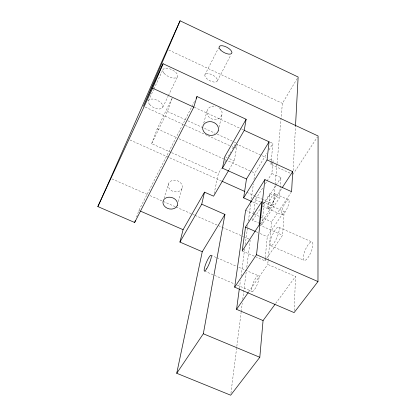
<?xml version="1.0" encoding="UTF-8"?>
<svg xmlns="http://www.w3.org/2000/svg" width="416" height="416" viewBox="0 0 416 416"><rect width="100%" height="100%" fill="white"/><g stroke="black" fill="none" stroke-linecap="round" stroke-linejoin="round"><path stroke-width="0.31" stroke-dasharray="2.08 1.56" d="M294.185 310.674L295.532 276.5L267.753 264.399L268.039 261.175M293.119 170.581L295.506 126.053M266.796 258.196L282.584 235.238L284.17 211.494L263.037 202.036M260.26 223.704L262.002 224.479L279.391 197.98L280.982 177.606L271.846 173.456L272.844 163.285M268.096 260.53L271.554 221.837L291.242 192.228M260.432 224.094L273.4 204.272L276.973 164.164M277.03 163.514L282.386 103.35L297.476 78.109M242.211 250.942L264.961 260.863L265.205 258.32M265.262 257.681L267.259 236.678L284.17 211.494M262.486 206.289L268.372 208.915L269.864 193.695L279.391 197.98M272.906 162.651L273.094 160.748L268.388 158.595M290.004 173.129L270.826 164.382L271.149 161.21M271.211 160.576L272.964 143.463L270.026 142.111M262.002 224.479L264.238 203.616L275.751 185.734M230.922 393.271L241.124 312.276M241.202 311.631L242.258 303.274M242.741 299.416L246.22 271.773M246.787 267.275L250.188 240.276M259.678 223.449L252.715 220.366L253.11 217.22M253.588 213.45L255.325 199.628L263.245 187.086M239.408 288.2L240.438 280.514M241.036 276.026L244.728 248.472M245.242 244.629L247.816 225.404M248.414 220.922L250.734 203.622M251.332 199.134L253.38 183.851M253.978 179.4L254.826 173.046L266.916 153.322M228.982 169.816L234.218 160.836L237.219 144.352L266.037 157.524M214.126 193.653L218.343 173.633L221.562 168.033M219.071 127.13L221.853 115.144A7.717 6.672 14.2 0 0 218.145 107.141M203.741 123.12L206.95 111.244M178.334 201.646L182.083 188.178A7.155 5.73 16 0 0 177.975 180.976A7.155 5.73 16 0 0 169.203 182.468L168.594 183.472L164.091 198.042M136.552 217.069L138.882 210.439L194.932 100.589M171.127 152.417L151.648 143.66L167.388 111.431L172.578 97.24M151.648 143.66L157.201 128.84L172.016 98.389M148.496 100.688L153.66 89.575M153.93 88.993L162.895 69.69M182.083 188.178L181.589 189.233A7.155 5.73 16 0 1 172.515 191.157A7.155 5.73 16 0 1 168.594 183.472M221.853 115.144L221.27 116.371A7.717 6.672 14.2 0 1 211.323 118.752A7.717 6.672 14.2 0 1 207.36 109.954L208.068 108.784A7.717 6.672 14.2 0 1 215.696 106.262M162.807 107.234L168.111 96.226M168.386 95.649L177.601 76.528M204.875 74.885L218.514 47.996M217.407 80.746L230.734 55.214M224.78 162.427L226.07 160.186M228.322 156.265L230.896 151.783M232.508 148.98L235.082 144.498M235.071 148.075L237.219 144.352M268.934 150.036L272.964 143.463M270.826 164.382L272.444 161.782M265.309 183.815L266.687 181.631M267.03 181.09L271.846 173.456M252.715 220.366L260.068 208.931M263.214 204.032L269.864 193.695M276.099 185.193L280.982 177.606M268.372 208.915L281.762 188.38M292.911 174.45L317.372 137.062M264.961 260.863L266.432 258.731M248.68 291.897L267.753 264.399M275.668 303.462L295.532 276.5M204.511 271.092L234.286 283.863M237.266 285.137L252.153 291.522M210.969 255.242L216.294 257.546M216.887 257.8L236.423 266.25M238.789 267.275L244.707 269.833M245.3 270.093L258.326 275.725M138.882 210.439L140.057 210.948M111.977 178.911L147.592 194.548M149.963 195.593L175.484 206.799M176.077 207.059L194.48 215.134M195.073 215.4L221.78 227.126M222.373 227.386L243.147 236.506M243.74 236.766L249.08 239.112M256.09 231.748L257.852 232.528M260.203 233.568L267.259 236.678M270.603 245.622L304.096 260.348M259.23 224.9L282.584 235.238M245.606 210.298L253.271 213.71M253.864 213.97L259.761 216.59M260.348 216.856L271.554 221.837M278.86 227.282A10.088 2.574 -66.7 0 1 274.186 242.684A10.088 2.574 -66.7 0 1 270.873 239.174A10.088 2.574 -66.7 0 1 278.86 227.282L312.291 242.128A10.02 3.068 -67 0 1 308.027 257.598A10.02 3.068 -67 0 1 303.924 253.75A10.02 3.068 -67 0 1 312.291 242.128M268.237 208.744L282.017 214.9M252.476 201.817L258.95 204.708M129.964 139.979L221.317 180.924M246.636 192.275L253.677 195.432M254.254 195.692L261.799 199.072M262.376 199.332L273.4 204.272M255.325 199.628L260.338 201.869M263.125 203.117L264.238 203.616M275.002 193.726A8.242 1.908 -66 0 1 271.128 206.024A8.242 1.908 -66 0 1 268.497 203.824A8.242 1.908 -66 0 1 275.002 193.726L288.756 199.924A8.221 2.08 -66 0 1 285.022 212.243A8.221 2.08 -66 0 1 282.121 209.924A8.221 2.08 -66 0 1 288.756 199.924M171.714 152.682L218.343 173.633M157.201 128.84L176.722 137.68M179.093 138.757L224.65 159.385M225.243 159.65L251.28 171.439M251.867 171.709L254.826 173.046M225.415 156.848L227.178 157.643M229.523 158.709L234.218 160.836M167.388 111.431L187.34 120.552M187.928 120.817L214.921 133.162M217.266 134.233L233.698 141.742M234.286 142.012L236.049 142.818M145.179 107.084L184.803 125.154M185.396 125.424L207.277 135.403M207.87 135.673L229.752 145.652M232.118 146.728L233.298 147.269M194.298 107.245L241.259 128.866M241.847 129.137L243.61 129.948M168.787 50.034L282.386 103.35M254.665 289.401A8.492 2.153 -67.8 0 0 258.794 276.063A8.492 2.153 -67.8 0 0 252.335 285.423A8.492 2.153 -67.8 0 0 254.665 289.401M164.076 73.304A8.112 3.838 25.9 0 0 177.003 77.345A8.112 3.838 25.9 0 0 169.624 68.786A8.112 3.838 25.9 0 0 164.076 73.304M206.112 78A6.942 3.177 27.6 0 0 216.975 81.453A6.942 3.177 27.6 0 0 210.309 74.058A6.942 3.177 27.6 0 0 206.112 78M149.547 104.385A7.873 4.04 25.6 0 0 162.188 108.108A7.873 4.04 25.6 0 0 155.173 99.502A7.873 4.04 25.6 0 0 149.547 104.385"/><path stroke-width="0.62" d="M196.113 98.275L196.997 96.538L246.132 119.278L244.228 130.359L269.084 141.799L267.067 159.926L292.687 171.621L291.6 191.688L264.878 179.603L245.606 210.298L234.681 287.16L294.107 312.608L317.975 281.554L318.084 135.98L163.067 63.721L143.406 106.278L180.086 20.8L298.132 77.012L295.506 126.053M228.654 170.378L213.59 196.186L204.511 192.15L201.739 204.178L224.936 214.427L202.259 251.732L176.738 373.282L230.677 395.2L259.802 357.287L263.063 320.575L274.908 304.502M234.681 287.16L256.521 254.722L264.878 179.603M263.063 320.575L236.574 309.348L239.32 288.839M250.905 202.337L251.077 201.058M245.502 227.079L242.211 250.942L259.23 224.9L261.862 201.51L245.502 227.079L255.502 231.494M251.3 201.287L243.646 197.87L246.47 179.005L269.084 141.799M176.738 373.282L203.325 333.772L224.936 214.427M246.47 179.005L222.461 168.178L224.827 156.577L246.132 119.278M202.259 251.732L179.92 242.076L183.082 229.674L204.511 192.15M180.086 20.8C152.126 82.482 125.783 144.882 97.848 206.58L134.649 222.498L193.768 107.125L196.997 96.538M134.649 222.498L135.283 220.688M97.848 206.58L152.656 88.197L163.067 63.721M222.461 168.178L244.228 130.359M179.92 242.076L201.739 204.178M243.646 197.87L267.067 159.926M282.116 187.84L292.687 171.621M236.574 309.348L248.31 292.422M203.325 333.772L259.802 357.287M140.65 211.208L183.082 229.674M256.521 254.722L317.975 281.554M221.905 181.189L244.868 191.485M152.656 88.197L193.768 107.125M177.31 205.317L176.805 206.388A7.405 5.829 15.9 0 1 167.435 208.312A7.405 5.829 15.9 0 1 163.342 200.47L163.966 199.451A7.405 5.829 15.9 0 1 173.03 197.964A7.405 5.829 15.9 0 1 177.31 205.317M218.197 130.915L217.599 132.168A8.008 6.822 14.1 0 1 207.288 134.571A8.008 6.822 14.1 0 1 203.148 125.559L203.876 124.363A8.008 6.822 14.1 0 1 213.834 122.465A8.008 6.822 14.1 0 1 218.197 130.915M206.674 268.788A8.575 1.56 -67.2 0 0 211.292 255.518A8.575 1.56 -67.2 0 0 205.306 265.195A8.575 1.56 -67.2 0 0 206.674 268.788M220.449 49.899A7.129 2.995 27.7 0 0 231.514 53.612A7.129 2.995 27.7 0 0 224.541 46.259A7.129 2.995 27.7 0 0 220.449 49.899"/></g></svg>
